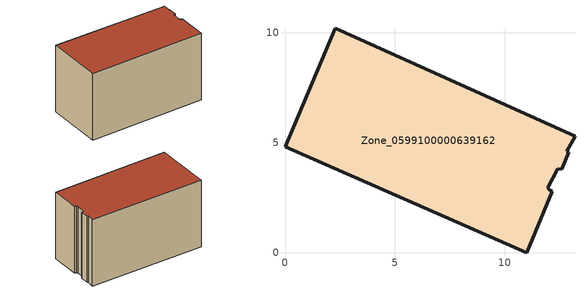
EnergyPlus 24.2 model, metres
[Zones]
Zone_0599100000639162
 floor ground (C_G): 11.94,2.96 12.02,2.85 12.16,2.79 10.99,0 0,4.82 2.29,10.19 13.19,5.28 12.82,4.6 12.91,4.57 12.58,3.78 12.4,3.81 z0
 wall outside (C_F): 0,4.82 10.99,0 12.16,2.79 12.02,2.85 11.94,2.96 12.4,3.81 12.58,3.78 12.91,4.57 12.82,4.6 13.19,5.28 2.29,10.19 0,4.82 z0:7.12
 roof outside (C_R): 12.58,3.78 12.91,4.57 12.82,4.6 13.19,5.28 2.29,10.19 0,4.82 10.99,0 12.16,2.79 12.02,2.85 11.94,2.96 12.4,3.81 z7.12
[BUILDING]
Pand.0599100000639162: North Axis=0; Terrain=City; Loads Convergence Tolerance Value=0.04; Temperature Convergence Tolerance Value=0.4; Solar Distribution=FullExterior; Maximum Number of Warmup Days=25; Minimum Number of Warmup Days=1
[Site:Location]
Rotterdam.The.Hague.AP_ZH_NLD Design_Conditions: Latitude=51.96; Longitude=4.45; Time Zone=1; Elevation=-4.5
[SITE:GROUNDTEMPERATURE:BUILDINGSURFACE]
18, 18, 18, 18, 18, 18, 18, 18, 18, 18, 18, 18
[MATERIAL] Thermal Absorptance=0.9; Solar Absorptance=0.7; Visible Absorptance=0.7
Name | Roughness | Thickness | Conductivity | Density | Specific Heat
G.TI.1946 | MediumSmooth | 0.15 | 1 | 540 | 1210
F.TI.1946 | Rough | 0.3 | 0.857143 | 1920 | 840
R.TI.1946 | MediumRough | 0.2 | 0.1 | 1500 | 1000
[CONSTRUCTION]
C_G: G.TI.1946
C_F: F.TI.1946
C_R: R.TI.1946
[ZONE]
Zone_0599100000639162: Type=1; Multiplier=1; Ceiling Height=Autocalculate; Volume=Autocalculate; Floor Area=autocalculate; Part of Total Floor Area=Yes
[ZONEINFILTRATION:DESIGNFLOWRATE]
Infil_Zone_0599100000639162: Zone or ZoneList or Space or SpaceList=Zone_0599100000639162; Schedule=AlwaysOn; Design Flow Rate Calculation Method=Flow/Area; Flow Rate per Floor Area=0.003; Constant Term Coefficient=1; Temperature Term Coefficient=0; Velocity Term Coefficient=0; Velocity Squared Term Coefficient=0
[HVACTEMPLATE:ZONE:IDEALLOADSAIRSYSTEM]
Zone_0599100000639162: Maximum Heating Supply Air Temperature=50; Minimum Cooling Supply Air Temperature=13; Maximum Heating Supply Air Humidity Ratio=0.0156; Minimum Cooling Supply Air Humidity Ratio=0.0077; Heating Limit=NoLimit; Cooling Limit=NoLimit; Dehumidification Control Type=ConstantSensibleHeatRatio; Cooling Sensible Heat Ratio=0.7; Dehumidification Setpoint=60; Humidification Control Type=None; Humidification Setpoint=30; Outdoor Air Method=None; Outdoor Air Flow Rate per Person=0.00944; Outdoor Air Flow Rate per Zone Floor Area=0; Outdoor Air Flow Rate per Zone=0; Demand Controlled Ventilation Type=None; Outdoor Air Economizer Type=NoEconomizer; Heat Recovery Type=None; Sensible Heat Recovery Effectiveness=0.7; Latent Heat Recovery Effectiveness=0.65
[ZONECONTROL:THERMOSTAT]
ThermostatControl_Zone_0599100000639162: Zone or ZoneList=Zone_0599100000639162; Control Type Schedule=DualSetpointControlType; Control 1=Thermostat_Zone_0599100000639162; Temperature Difference Between Cutout And Setpoint=0
[THERMOSTATSETPOINT:DUALSETPOINT]
Thermostat_Zone_0599100000639162: Heating Setpoint Temperature Schedule=HeatingSetpoint_Zone_0599100000639162; Cooling Setpoint Temperature Schedule=CoolingSetpoint_Zone_0599100000639162
[SCHEDULE:COMPACT]
HeatingSetpoint_Zone_0599100000639162: Through: 12/31, For: AllDays, Until: 24:00, 21
CoolingSetpoint_Zone_0599100000639162: Through: 12/31, For: AllDays, Until: 24:00, 24
DualSetpointControlType: Through: 12/31, For: AllDays, Until: 24:00, 4
AlwaysOn: Through: 12/31, For: AllDays, Until: 24:00, 1
